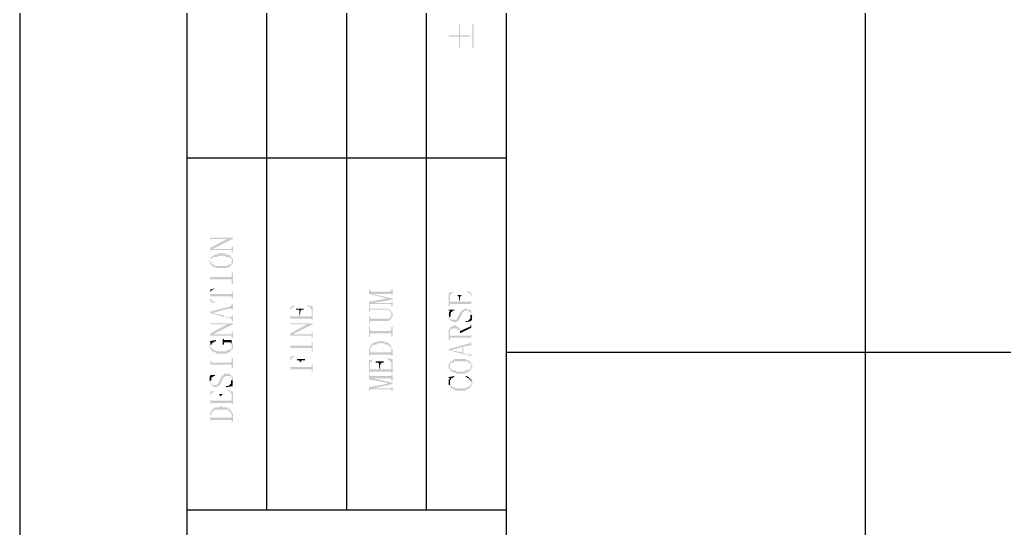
# Model space of a CAD drawing. Header units: millimetres. Extents: x 7018 to 13530, y 4187 to 5692.
# Drawn here: x 8411.44 to 8450.96, y 5168.21 to 5188.64 of the extents above; entities that cross this region are included whole.
import ezdxf

# ---------------------------------------------------------------- set-up
doc = ezdxf.new("R2010")
doc.units = ezdxf.units.MM

msp = doc.modelspace()

# ---------------------------------------------------------------- hatches: boundary and pattern name
at = {"transparency": 33554559}
for points in [[(8428.661, 5188.004), (8428.661, 5187.959), (8429.067, 5187.959), (8429.067, 5187.508), (8429.113, 5187.508), (8429.113, 5187.959), (8429.519, 5187.959), (8429.519, 5188.004), (8429.113, 5188.004), (8429.113, 5188.456), (8429.067, 5188.456), (8429.067, 5188.004)], [(8429.654, 5187.508), (8429.654, 5188.456), (8429.609, 5188.456), (8429.609, 5187.508)], [(8419.093, 5179.971), (8419.093, 5179.745), (8419.093, 5179.79), (8419.093, 5179.79), (8419.138, 5179.835), (8419.996, 5179.835), (8419.996, 5179.881), (8419.093, 5179.881)], [(8419.093, 5179.474), (8419.093, 5179.294), (8419.093, 5179.339), (8419.093, 5179.339), (8419.138, 5179.384), (8419.138, 5179.384), (8419.184, 5179.429), (8419.996, 5179.835), (8419.77, 5179.835)], [(8419.093, 5179.068), (8419.093, 5178.933), (8419.093, 5178.978), (8419.093, 5179.023), (8419.138, 5179.023), (8419.138, 5179.068), (8419.184, 5179.068), (8419.229, 5179.113), (8419.364, 5179.113), (8419.409, 5179.158), (8419.68, 5179.158), (8419.725, 5179.113), (8419.86, 5179.113), (8419.86, 5179.068), (8419.906, 5179.068), (8419.951, 5179.023), (8419.951, 5178.978), (8419.951, 5178.933), (8419.951, 5179.068), (8419.951, 5179.113), (8419.906, 5179.113), (8419.906, 5179.158), (8419.86, 5179.158), (8419.815, 5179.204), (8419.725, 5179.204), (8419.68, 5179.249), (8419.409, 5179.249), (8419.364, 5179.204), (8419.229, 5179.204), (8419.229, 5179.158), (8419.184, 5179.158), (8419.138, 5179.113), (8419.138, 5179.113)], [(8419.138, 5179.384), (8419.951, 5179.384), (8419.951, 5179.339), (8419.951, 5179.294), (8419.996, 5179.294), (8419.996, 5179.519), (8419.951, 5179.519), (8419.951, 5179.429), (8419.184, 5179.429)], [(8419.048, 5178.933), (8419.048, 5178.933), (8419.093, 5178.888), (8419.093, 5178.843), (8419.093, 5178.797), (8419.138, 5178.797), (8419.138, 5178.752), (8419.184, 5178.752), (8419.184, 5178.707), (8419.274, 5178.707), (8419.319, 5178.662), (8419.77, 5178.662), (8419.77, 5178.707), (8419.86, 5178.707), (8419.86, 5178.752), (8419.906, 5178.752), (8419.951, 5178.797), (8419.951, 5178.843), (8419.996, 5178.843), (8419.996, 5178.888), (8419.996, 5178.933), (8419.996, 5178.978), (8419.996, 5179.023), (8419.996, 5179.023), (8419.951, 5179.068), (8419.951, 5178.933), (8419.951, 5178.888), (8419.951, 5178.843), (8419.906, 5178.843), (8419.906, 5178.797), (8419.815, 5178.797), (8419.77, 5178.752), (8419.274, 5178.752), (8419.229, 5178.797), (8419.184, 5178.797), (8419.138, 5178.843), (8419.138, 5178.888), (8419.093, 5178.888), (8419.093, 5178.933), (8419.093, 5179.068), (8419.093, 5179.023), (8419.093, 5178.978), (8419.048, 5178.978)], [(8419.093, 5178.481), (8419.093, 5178.03), (8419.093, 5178.166), (8419.093, 5178.166), (8419.138, 5178.211), (8419.951, 5178.211), (8419.951, 5178.03), (8419.996, 5178.03), (8419.996, 5178.481), (8419.951, 5178.481), (8419.951, 5178.346), (8419.951, 5178.301), (8419.093, 5178.301)], [(8419.093, 5177.804), (8419.093, 5177.669), (8419.093, 5177.714), (8419.138, 5177.759), (8419.138, 5177.759), (8419.184, 5177.804), (8419.229, 5177.804), (8419.274, 5177.85), (8419.274, 5177.85)], [(8419.093, 5177.804), (8419.093, 5177.308), (8419.274, 5177.263), (8419.274, 5177.308), (8419.229, 5177.308), (8419.184, 5177.353), (8419.138, 5177.353), (8419.138, 5177.398), (8419.138, 5177.398), (8419.093, 5177.443), (8419.093, 5177.669)], [(8419.093, 5177.669), (8419.093, 5177.489), (8419.093, 5177.534), (8419.951, 5177.534), (8419.951, 5177.489), (8419.951, 5177.443), (8419.996, 5177.443), (8419.996, 5177.714), (8419.951, 5177.714), (8419.951, 5177.669), (8419.951, 5177.624), (8419.093, 5177.624)], [(8425.457, 5177.804), (8425.457, 5177.624), (8426.179, 5177.443), (8426.179, 5177.443), (8426.405, 5177.398), (8426.405, 5177.443), (8425.592, 5177.624), (8425.592, 5177.624), (8425.547, 5177.714), (8425.547, 5177.714), (8425.502, 5177.759), (8425.502, 5177.804), (8425.502, 5177.804)], [(8425.547, 5177.714), (8425.592, 5177.624), (8426.36, 5177.624), (8426.36, 5177.579), (8426.405, 5177.579), (8426.405, 5177.804), (8426.36, 5177.804), (8426.36, 5177.759), (8426.314, 5177.759), (8426.314, 5177.714)], [(8428.661, 5177.669), (8428.661, 5177.127), (8428.706, 5177.127), (8428.706, 5177.534), (8428.706, 5177.579), (8428.706, 5177.579), (8428.752, 5177.624), (8428.752, 5177.624), (8428.797, 5177.669), (8428.842, 5177.669), (8428.842, 5177.714), (8428.842, 5177.714)], [(8429.383, 5177.714), (8429.429, 5177.714), (8429.429, 5177.669), (8429.474, 5177.669), (8429.519, 5177.624), (8429.519, 5177.579), (8429.519, 5177.579), (8429.564, 5177.534), (8429.564, 5177.127), (8429.564, 5177.669), (8429.383, 5177.759)], [(8425.457, 5177.308), (8425.457, 5177.127), (8425.502, 5177.127), (8425.502, 5177.173), (8425.502, 5177.218), (8425.547, 5177.218), (8425.637, 5177.263), (8426.405, 5177.398), (8426.179, 5177.443)], [(8425.547, 5177.218), (8426.36, 5177.218), (8426.36, 5177.173), (8426.36, 5177.127), (8426.405, 5177.127), (8426.405, 5177.308), (8426.36, 5177.308), (8426.36, 5177.263), (8425.637, 5177.263)], [(8428.706, 5177.173), (8428.706, 5177.218), (8429.564, 5177.218), (8429.564, 5177.173), (8429.564, 5177.353), (8429.564, 5177.353), (8429.519, 5177.308), (8429.113, 5177.308), (8429.113, 5177.443), (8429.067, 5177.308), (8428.706, 5177.308), (8428.706, 5177.489)], [(8428.932, 5177.579), (8429.022, 5177.579), (8429.022, 5177.534), (8429.067, 5177.534), (8429.067, 5177.308), (8429.113, 5177.443), (8429.113, 5177.489), (8429.113, 5177.534), (8429.158, 5177.534), (8429.158, 5177.579), (8429.248, 5177.579)], [(8419.048, 5176.902), (8419.093, 5176.857), (8419.184, 5176.857), (8419.635, 5176.992), (8419.635, 5176.766), (8419.635, 5176.992), (8419.86, 5177.037), (8419.951, 5177.037), (8419.951, 5176.992), (8419.996, 5176.992), (8419.996, 5177.218), (8419.951, 5177.218), (8419.951, 5177.173), (8419.951, 5177.173), (8419.906, 5177.127), (8419.906, 5177.127)], [(8419.093, 5176.857), (8419.906, 5176.631), (8419.951, 5176.631), (8419.951, 5176.586), (8419.951, 5176.541), (8419.996, 5176.541), (8419.996, 5176.766), (8419.951, 5176.766), (8419.951, 5176.721), (8419.951, 5176.721), (8419.906, 5176.676), (8419.86, 5176.676), (8419.635, 5176.721), (8419.635, 5176.992), (8419.635, 5176.766), (8419.184, 5176.857), (8419.184, 5176.857)], [(8422.298, 5177.082), (8422.298, 5176.586), (8422.298, 5176.947), (8422.298, 5176.992), (8422.343, 5177.037), (8422.343, 5177.037), (8422.388, 5177.082), (8422.433, 5177.082), (8422.433, 5177.127), (8422.478, 5177.127), (8422.478, 5177.173)], [(8422.298, 5176.586), (8422.298, 5176.631), (8423.155, 5176.631), (8423.155, 5176.586), (8423.155, 5176.766), (8423.155, 5176.721), (8422.704, 5176.721), (8422.704, 5176.902), (8422.659, 5176.721), (8422.343, 5176.721), (8422.298, 5176.766), (8422.298, 5176.947)], [(8422.523, 5177.037), (8422.523, 5176.992), (8422.659, 5176.992), (8422.659, 5176.947), (8422.659, 5176.902), (8422.659, 5176.721), (8422.704, 5176.902), (8422.704, 5176.947), (8422.749, 5176.947), (8422.749, 5176.992), (8422.839, 5176.992), (8422.839, 5177.037)], [(8422.975, 5177.127), (8423.065, 5177.127), (8423.065, 5177.082), (8423.11, 5177.082), (8423.11, 5177.037), (8423.11, 5177.037), (8423.155, 5176.992), (8423.155, 5176.586), (8423.2, 5176.586), (8423.2, 5177.127), (8422.975, 5177.173)], [(8425.457, 5177.082), (8425.457, 5176.902), (8425.502, 5176.902), (8425.502, 5176.947), (8425.502, 5176.992), (8426.224, 5176.992), (8426.269, 5176.947), (8426.314, 5176.947), (8426.314, 5176.902), (8426.314, 5176.902), (8426.36, 5176.857), (8426.36, 5176.812), (8426.36, 5176.947), (8426.314, 5176.947), (8426.314, 5176.992), (8426.269, 5176.992), (8426.224, 5177.037), (8425.502, 5177.037), (8425.502, 5177.082), (8425.502, 5177.082)], [(8425.457, 5176.721), (8425.457, 5176.45), (8425.502, 5176.45), (8425.502, 5176.496), (8425.502, 5176.541), (8426.269, 5176.541), (8426.269, 5176.586), (8426.314, 5176.586), (8426.36, 5176.631), (8426.36, 5176.676), (8426.36, 5176.676), (8426.405, 5176.721), (8426.405, 5176.766), (8426.405, 5176.812), (8426.405, 5176.857), (8426.36, 5176.902), (8426.36, 5176.766), (8426.36, 5176.721), (8426.314, 5176.721), (8426.314, 5176.676), (8426.314, 5176.676), (8426.269, 5176.631), (8425.502, 5176.631), (8425.502, 5176.721)], [(8428.661, 5176.766), (8428.661, 5176.676), (8428.661, 5176.631), (8428.706, 5176.631), (8428.706, 5176.586), (8428.706, 5176.586), (8428.752, 5176.541), (8428.797, 5176.541), (8428.797, 5176.496), (8428.977, 5176.496), (8429.022, 5176.541), (8429.022, 5176.541), (8429.067, 5176.586), (8429.067, 5176.631), (8429.113, 5176.631), (8429.113, 5176.721), (8429.158, 5176.721), (8429.158, 5176.812), (8429.203, 5176.812), (8429.203, 5176.857), (8429.203, 5176.857), (8429.248, 5176.902), (8429.248, 5176.902), (8429.293, 5176.947), (8429.474, 5176.947), (8429.474, 5176.902), (8429.519, 5176.902), (8429.519, 5176.857), (8429.564, 5176.857), (8429.564, 5176.812), (8429.564, 5176.631), (8429.564, 5176.676), (8429.564, 5176.676), (8429.609, 5176.721), (8429.609, 5176.766), (8429.609, 5176.812), (8429.609, 5176.812), (8429.564, 5176.857), (8429.564, 5176.902), (8429.564, 5176.947), (8429.519, 5176.947), (8429.519, 5176.992), (8429.429, 5176.992), (8429.383, 5177.037), (8429.293, 5177.037), (8429.248, 5176.992), (8429.203, 5176.992), (8429.203, 5176.947), (8429.158, 5176.947), (8429.158, 5176.902), (8429.113, 5176.902), (8429.113, 5176.857), (8429.113, 5176.857), (8429.067, 5176.812), (8429.067, 5176.766), (8429.067, 5176.766), (8429.022, 5176.721), (8429.022, 5176.676), (8429.022, 5176.676), (8428.977, 5176.631), (8428.977, 5176.586), (8428.752, 5176.586), (8428.752, 5176.631), (8428.706, 5176.631), (8428.706, 5176.676), (8428.706, 5176.721), (8428.706, 5176.902), (8428.661, 5176.857), (8428.661, 5176.812)], [(8428.661, 5176.992), (8428.661, 5176.947), (8428.706, 5176.947), (8428.706, 5176.812), (8428.706, 5176.857), (8428.752, 5176.857), (8428.752, 5176.902), (8428.797, 5176.902), (8428.797, 5176.947), (8428.887, 5176.947), (8428.887, 5176.992)], [(8419.093, 5176.541), (8419.093, 5176.315), (8419.093, 5176.405), (8419.996, 5176.405), (8419.996, 5176.45), (8419.093, 5176.45)], [(8422.298, 5176.541), (8422.298, 5176.315), (8422.298, 5176.36), (8422.298, 5176.405), (8423.2, 5176.405), (8423.2, 5176.45), (8422.298, 5176.45)], [(8429.338, 5176.496), (8429.338, 5176.496), (8429.609, 5176.541), (8429.564, 5176.541), (8429.564, 5176.586), (8429.564, 5176.721), (8429.564, 5176.676), (8429.519, 5176.676), (8429.519, 5176.631), (8429.519, 5176.631), (8429.474, 5176.586), (8429.474, 5176.586), (8429.429, 5176.541), (8429.338, 5176.541)], [(8419.093, 5176.044), (8419.093, 5175.864), (8419.093, 5175.954), (8419.138, 5175.954), (8419.184, 5175.999), (8419.996, 5176.405), (8419.77, 5176.405)], [(8419.138, 5175.954), (8419.951, 5175.954), (8419.951, 5175.864), (8419.996, 5175.864), (8419.996, 5176.089), (8419.951, 5176.089), (8419.951, 5176.044), (8419.951, 5175.999), (8419.184, 5175.999)], [(8422.298, 5176.044), (8422.298, 5175.864), (8422.298, 5175.909), (8422.298, 5175.954), (8422.343, 5175.954), (8422.388, 5175.999), (8423.2, 5176.405), (8422.975, 5176.405)], [(8422.343, 5175.954), (8423.155, 5175.954), (8423.155, 5175.864), (8423.2, 5175.864), (8423.2, 5176.089), (8423.155, 5176.089), (8423.155, 5176.044), (8423.155, 5175.999), (8422.388, 5175.999)], [(8425.457, 5176.315), (8425.457, 5175.909), (8425.502, 5175.909), (8425.502, 5176.044), (8426.36, 5176.044), (8426.36, 5175.909), (8426.405, 5175.909), (8426.405, 5176.315), (8426.36, 5176.315), (8426.36, 5176.18), (8426.314, 5176.18), (8426.314, 5176.135), (8425.547, 5176.135), (8425.502, 5176.18), (8425.502, 5176.315)], [(8428.661, 5176.089), (8428.661, 5175.774), (8428.706, 5175.774), (8428.706, 5176.089), (8428.706, 5176.18), (8428.752, 5176.18), (8428.752, 5176.225), (8428.887, 5176.225), (8428.887, 5176.27), (8428.887, 5176.27), (8428.932, 5176.225), (8429.022, 5176.225), (8429.022, 5176.18), (8429.067, 5176.18), (8429.067, 5176.135), (8429.067, 5176.135), (8429.113, 5176.089), (8429.113, 5175.954), (8429.113, 5176.225), (8429.067, 5176.225), (8429.067, 5176.27), (8429.067, 5176.27), (8429.022, 5176.315), (8428.977, 5176.315), (8428.932, 5176.36), (8428.842, 5176.36), (8428.797, 5176.315), (8428.752, 5176.315), (8428.706, 5176.27), (8428.706, 5176.225), (8428.706, 5176.225), (8428.661, 5176.18), (8428.661, 5176.135), (8428.661, 5176.135)], [(8428.706, 5175.819), (8428.706, 5175.864), (8429.564, 5175.864), (8429.564, 5175.774), (8429.564, 5176.044), (8429.564, 5175.999), (8429.564, 5175.999), (8429.519, 5175.954), (8429.113, 5175.954), (8429.113, 5176.18), (8429.113, 5176.225), (8429.113, 5175.954), (8428.706, 5175.954), (8428.706, 5176.044)], [(8429.113, 5176.135), (8429.113, 5176.044), (8429.564, 5176.27), (8429.564, 5176.405), (8429.564, 5176.36), (8429.519, 5176.36), (8429.519, 5176.315), (8429.519, 5176.315)], [(8419.048, 5175.728), (8419.093, 5175.728), (8419.093, 5175.683), (8419.093, 5175.548), (8419.093, 5175.593), (8419.138, 5175.593), (8419.138, 5175.638), (8419.184, 5175.638), (8419.184, 5175.683), (8419.229, 5175.683), (8419.274, 5175.728), (8419.319, 5175.728), (8419.319, 5175.774)], [(8419.59, 5175.819), (8419.59, 5175.593), (8419.635, 5175.593), (8419.635, 5175.638), (8419.635, 5175.683), (8419.906, 5175.683), (8419.906, 5175.638), (8419.951, 5175.728), (8419.951, 5175.774), (8419.635, 5175.774), (8419.635, 5175.819), (8419.635, 5175.819)], [(8419.906, 5175.638), (8419.951, 5175.638), (8419.951, 5175.548), (8419.951, 5175.683), (8419.951, 5175.728)], [(8422.298, 5175.728), (8422.298, 5175.277), (8422.298, 5175.412), (8422.298, 5175.458), (8423.155, 5175.458), (8423.155, 5175.277), (8423.2, 5175.277), (8423.2, 5175.728), (8423.155, 5175.728), (8423.155, 5175.593), (8423.155, 5175.548), (8422.298, 5175.548), (8422.298, 5175.593)], [(8425.457, 5175.367), (8425.457, 5175.142), (8425.502, 5175.142), (8425.502, 5175.367), (8425.502, 5175.412), (8425.502, 5175.458), (8425.547, 5175.458), (8425.547, 5175.503), (8425.547, 5175.503), (8425.592, 5175.548), (8425.637, 5175.548), (8425.637, 5175.593), (8425.773, 5175.593), (8425.773, 5175.638), (8426.089, 5175.638), (8426.089, 5175.593), (8426.224, 5175.593), (8426.224, 5175.548), (8426.269, 5175.548), (8426.314, 5175.503), (8426.314, 5175.458), (8426.314, 5175.458), (8426.36, 5175.412), (8426.36, 5175.142), (8426.405, 5175.142), (8426.405, 5175.367), (8426.405, 5175.412), (8426.36, 5175.412), (8426.36, 5175.503), (8426.36, 5175.548), (8426.314, 5175.548), (8426.314, 5175.593), (8426.269, 5175.593), (8426.269, 5175.638), (8426.224, 5175.638), (8426.224, 5175.683), (8426.089, 5175.683), (8426.089, 5175.728), (8425.773, 5175.728), (8425.773, 5175.683), (8425.637, 5175.683), (8425.637, 5175.638), (8425.592, 5175.638), (8425.547, 5175.593), (8425.547, 5175.548), (8425.502, 5175.548), (8425.502, 5175.503), (8425.502, 5175.458), (8425.502, 5175.458), (8425.457, 5175.412), (8425.457, 5175.412)], [(8428.661, 5175.412), (8428.661, 5175.367), (8428.752, 5175.367), (8429.203, 5175.503), (8429.203, 5175.277), (8429.248, 5175.503), (8429.474, 5175.548), (8429.564, 5175.548), (8429.564, 5175.503), (8429.564, 5175.728), (8429.564, 5175.683), (8429.519, 5175.683), (8429.519, 5175.638), (8429.474, 5175.638)], [(8419.048, 5175.548), (8419.048, 5175.503), (8419.048, 5175.503), (8419.093, 5175.458), (8419.093, 5175.412), (8419.093, 5175.412), (8419.138, 5175.367), (8419.138, 5175.322), (8419.229, 5175.322), (8419.229, 5175.277), (8419.319, 5175.277), (8419.319, 5175.232), (8419.77, 5175.232), (8419.77, 5175.277), (8419.86, 5175.277), (8419.906, 5175.322), (8419.906, 5175.367), (8419.951, 5175.367), (8419.951, 5175.412), (8419.996, 5175.412), (8419.996, 5175.458), (8419.996, 5175.548), (8419.996, 5175.593), (8419.996, 5175.638), (8419.951, 5175.638), (8419.951, 5175.503), (8419.951, 5175.458), (8419.951, 5175.458), (8419.906, 5175.412), (8419.906, 5175.412), (8419.86, 5175.367), (8419.77, 5175.367), (8419.725, 5175.322), (8419.319, 5175.322), (8419.274, 5175.367), (8419.229, 5175.367), (8419.184, 5175.412), (8419.138, 5175.412), (8419.138, 5175.458), (8419.138, 5175.458), (8419.093, 5175.503), (8419.093, 5175.638), (8419.093, 5175.593), (8419.093, 5175.593)], [(8425.502, 5175.142), (8425.502, 5175.187), (8426.36, 5175.187), (8426.36, 5175.142), (8426.36, 5175.322), (8426.36, 5175.277), (8425.547, 5175.277), (8425.502, 5175.322), (8425.502, 5175.367)], [(8428.661, 5175.367), (8429.474, 5175.142), (8429.519, 5175.142), (8429.564, 5175.097), (8429.564, 5175.051), (8429.564, 5175.277), (8429.564, 5175.232), (8429.519, 5175.232), (8429.519, 5175.187), (8429.429, 5175.187), (8429.248, 5175.232), (8429.248, 5175.503), (8429.203, 5175.277), (8428.752, 5175.367), (8428.752, 5175.367)], [(8419.093, 5175.051), (8419.093, 5174.645), (8419.093, 5174.781), (8419.951, 5174.781), (8419.951, 5174.645), (8419.996, 5174.645), (8419.996, 5175.051), (8419.951, 5175.051), (8419.951, 5174.916), (8419.951, 5174.916), (8419.906, 5174.871), (8419.138, 5174.871), (8419.138, 5174.916), (8419.093, 5174.916)], [(8422.298, 5175.097), (8422.298, 5174.51), (8422.298, 5174.871), (8422.298, 5174.961), (8422.343, 5174.961), (8422.343, 5175.006), (8422.343, 5175.006), (8422.388, 5175.051), (8422.388, 5175.051), (8422.433, 5175.097), (8422.478, 5175.097), (8422.478, 5175.142)], [(8422.568, 5175.006), (8422.568, 5174.961), (8422.659, 5174.961), (8422.659, 5174.916), (8422.704, 5174.916), (8422.704, 5174.69), (8422.704, 5174.871), (8422.704, 5174.871), (8422.749, 5174.916), (8422.749, 5174.961), (8422.884, 5174.961), (8422.884, 5175.006)], [(8425.457, 5174.961), (8425.457, 5174.465), (8425.502, 5174.465), (8425.502, 5174.826), (8425.502, 5174.871), (8425.547, 5174.871), (8425.547, 5174.916), (8425.592, 5174.916), (8425.592, 5174.961), (8425.592, 5174.961), (8425.637, 5175.006), (8425.683, 5175.006), (8425.637, 5175.006)], [(8425.728, 5174.916), (8425.728, 5174.871), (8425.818, 5174.871), (8425.863, 5174.826), (8425.863, 5174.781), (8425.863, 5174.6), (8425.908, 5174.781), (8425.908, 5174.826), (8425.953, 5174.826), (8425.953, 5174.871), (8426.044, 5174.871), (8426.044, 5174.916)], [(8426.179, 5175.006), (8426.224, 5175.006), (8426.269, 5174.961), (8426.269, 5174.961), (8426.314, 5174.916), (8426.314, 5174.916), (8426.36, 5174.871), (8426.36, 5174.826), (8426.36, 5174.465), (8426.405, 5174.465), (8426.405, 5175.006), (8426.179, 5175.051)], [(8428.706, 5174.826), (8428.706, 5174.735), (8428.706, 5174.781), (8428.706, 5174.826), (8428.752, 5174.826), (8428.752, 5174.871), (8428.842, 5174.871), (8428.887, 5174.916), (8429.429, 5174.916), (8429.429, 5174.871), (8429.474, 5174.871), (8429.519, 5174.826), (8429.519, 5174.826), (8429.564, 5174.781), (8429.564, 5174.735), (8429.564, 5174.871), (8429.519, 5174.871), (8429.519, 5174.916), (8429.474, 5174.916), (8429.474, 5174.961), (8429.383, 5174.961), (8429.338, 5175.006), (8428.887, 5175.006), (8428.842, 5174.961), (8428.797, 5174.961), (8428.797, 5174.916), (8428.752, 5174.916), (8428.706, 5174.871), (8428.706, 5174.871)], [(8422.298, 5174.555), (8422.298, 5174.6), (8423.155, 5174.6), (8423.155, 5174.51), (8423.2, 5174.51), (8423.2, 5174.781), (8423.155, 5174.781), (8423.155, 5174.735), (8423.155, 5174.69), (8422.704, 5174.69), (8422.704, 5174.871), (8422.704, 5174.69), (8422.298, 5174.69), (8422.298, 5174.871)], [(8425.502, 5174.465), (8425.502, 5174.51), (8426.36, 5174.51), (8426.36, 5174.465), (8426.36, 5174.645), (8426.36, 5174.6), (8425.908, 5174.6), (8425.908, 5174.781), (8425.863, 5174.6), (8425.502, 5174.6), (8425.502, 5174.645), (8425.502, 5174.826)], [(8428.661, 5174.735), (8428.661, 5174.69), (8428.661, 5174.645), (8428.661, 5174.645), (8428.706, 5174.6), (8428.706, 5174.555), (8428.752, 5174.555), (8428.752, 5174.51), (8428.797, 5174.51), (8428.842, 5174.465), (8428.932, 5174.465), (8428.977, 5174.42), (8429.293, 5174.42), (8429.293, 5174.465), (8429.383, 5174.465), (8429.429, 5174.51), (8429.474, 5174.51), (8429.519, 5174.555), (8429.519, 5174.555), (8429.564, 5174.6), (8429.564, 5174.645), (8429.564, 5174.645), (8429.609, 5174.69), (8429.609, 5174.735), (8429.609, 5174.781), (8429.564, 5174.781), (8429.564, 5174.826), (8429.564, 5174.735), (8429.564, 5174.69), (8429.564, 5174.69), (8429.519, 5174.645), (8429.519, 5174.6), (8429.474, 5174.6), (8429.429, 5174.555), (8429.293, 5174.555), (8429.293, 5174.51), (8428.977, 5174.51), (8428.932, 5174.555), (8428.797, 5174.555), (8428.797, 5174.6), (8428.752, 5174.6), (8428.706, 5174.645), (8428.706, 5174.69), (8428.706, 5174.826), (8428.661, 5174.826), (8428.661, 5174.781)], [(8419.048, 5174.149), (8419.048, 5174.104), (8419.048, 5174.104), (8419.093, 5174.058), (8419.093, 5174.013), (8419.093, 5174.013), (8419.138, 5173.968), (8419.138, 5173.968), (8419.184, 5173.923), (8419.229, 5173.923), (8419.229, 5173.878), (8419.364, 5173.878), (8419.364, 5173.923), (8419.454, 5173.923), (8419.454, 5173.968), (8419.454, 5173.968), (8419.499, 5174.013), (8419.499, 5174.058), (8419.499, 5174.058), (8419.545, 5174.104), (8419.545, 5174.149), (8419.545, 5174.149), (8419.59, 5174.194), (8419.59, 5174.239), (8419.59, 5174.239), (8419.635, 5174.284), (8419.68, 5174.284), (8419.68, 5174.329), (8419.906, 5174.329), (8419.906, 5174.284), (8419.951, 5174.284), (8419.951, 5174.239), (8419.951, 5174.013), (8419.996, 5174.058), (8419.996, 5174.149), (8419.996, 5174.239), (8419.996, 5174.284), (8419.951, 5174.284), (8419.951, 5174.329), (8419.951, 5174.329), (8419.906, 5174.374), (8419.86, 5174.374), (8419.86, 5174.42), (8419.635, 5174.42), (8419.635, 5174.374), (8419.59, 5174.374), (8419.59, 5174.329), (8419.545, 5174.329), (8419.545, 5174.284), (8419.499, 5174.284), (8419.499, 5174.194), (8419.499, 5174.194), (8419.454, 5174.149), (8419.454, 5174.104), (8419.409, 5174.104), (8419.409, 5174.058), (8419.409, 5174.013), (8419.364, 5174.013), (8419.364, 5173.968), (8419.184, 5173.968), (8419.138, 5174.013), (8419.138, 5174.013), (8419.093, 5174.058), (8419.093, 5174.284), (8419.093, 5174.239), (8419.093, 5174.194), (8419.048, 5174.194)], [(8419.048, 5174.374), (8419.093, 5174.374), (8419.093, 5174.329), (8419.093, 5174.194), (8419.093, 5174.239), (8419.138, 5174.239), (8419.138, 5174.284), (8419.184, 5174.284), (8419.229, 5174.329), (8419.274, 5174.329), (8419.274, 5174.374), (8419.274, 5174.374)], [(8425.457, 5174.374), (8425.457, 5174.194), (8426.179, 5174.058), (8426.179, 5174.013), (8426.405, 5174.013), (8426.405, 5174.058), (8425.592, 5174.239), (8425.592, 5174.239), (8425.547, 5174.329), (8425.502, 5174.329), (8425.502, 5174.374), (8425.502, 5174.374)], [(8425.547, 5174.329), (8425.592, 5174.239), (8426.36, 5174.239), (8426.36, 5174.194), (8426.36, 5174.149), (8426.405, 5174.149), (8426.405, 5174.374), (8426.36, 5174.374), (8426.36, 5174.329), (8426.314, 5174.329)], [(8428.661, 5174.284), (8428.661, 5174.239), (8428.706, 5174.239), (8428.706, 5173.968), (8428.706, 5174.104), (8428.706, 5174.149), (8428.706, 5174.149), (8428.752, 5174.194), (8428.752, 5174.239), (8428.797, 5174.239), (8428.842, 5174.284), (8428.887, 5174.284), (8428.887, 5174.329)], [(8428.661, 5174.104), (8428.661, 5174.058), (8428.661, 5174.013), (8428.661, 5173.968), (8428.706, 5173.968), (8428.706, 5174.239), (8428.706, 5174.194), (8428.661, 5174.194), (8428.661, 5174.149)], [(8428.706, 5173.968), (8428.706, 5173.923), (8428.706, 5173.923), (8428.752, 5173.878), (8428.752, 5173.833), (8428.797, 5173.833), (8428.842, 5173.788), (8428.887, 5173.788), (8428.932, 5173.743), (8429.338, 5173.743), (8429.338, 5173.788), (8429.429, 5173.788), (8429.474, 5173.833), (8429.519, 5173.833), (8429.519, 5173.878), (8429.519, 5173.878), (8429.564, 5173.923), (8429.564, 5173.968), (8429.564, 5173.968), (8429.609, 5174.013), (8429.609, 5174.058), (8429.609, 5174.104), (8429.609, 5174.104), (8429.564, 5174.149), (8429.564, 5174.194), (8429.564, 5174.058), (8429.564, 5174.013), (8429.564, 5174.013), (8429.519, 5173.968), (8429.519, 5173.923), (8429.474, 5173.923), (8429.474, 5173.878), (8429.338, 5173.878), (8429.338, 5173.833), (8428.932, 5173.833), (8428.887, 5173.878), (8428.797, 5173.878), (8428.797, 5173.923), (8428.752, 5173.923), (8428.752, 5173.968), (8428.706, 5173.968), (8428.706, 5174.013), (8428.706, 5174.058), (8428.706, 5174.058)], [(8429.338, 5174.284), (8429.383, 5174.284), (8429.429, 5174.239), (8429.474, 5174.239), (8429.474, 5174.194), (8429.519, 5174.194), (8429.519, 5174.149), (8429.519, 5174.149), (8429.564, 5174.104), (8429.564, 5174.058), (8429.564, 5174.194), (8429.519, 5174.194), (8429.519, 5174.239), (8429.474, 5174.239), (8429.474, 5174.284), (8429.429, 5174.284), (8429.383, 5174.329), (8429.338, 5174.329)], [(8419.093, 5173.697), (8419.093, 5173.201), (8419.093, 5173.562), (8419.093, 5173.562), (8419.138, 5173.607), (8419.138, 5173.652), (8419.184, 5173.652), (8419.184, 5173.697), (8419.229, 5173.697), (8419.274, 5173.743), (8419.274, 5173.743)], [(8419.725, 5173.923), (8419.725, 5173.878), (8419.996, 5173.923), (8419.996, 5173.923), (8419.951, 5173.968), (8419.951, 5174.104), (8419.951, 5174.058), (8419.951, 5174.058), (8419.906, 5174.013), (8419.906, 5174.013), (8419.86, 5173.968), (8419.86, 5173.968), (8419.815, 5173.923), (8419.77, 5173.923)], [(8419.77, 5173.743), (8419.815, 5173.743), (8419.86, 5173.697), (8419.906, 5173.697), (8419.906, 5173.652), (8419.951, 5173.652), (8419.951, 5173.562), (8419.951, 5173.201), (8419.996, 5173.201), (8419.996, 5173.697), (8419.77, 5173.788)], [(8425.457, 5173.878), (8425.457, 5173.743), (8425.502, 5173.743), (8425.502, 5173.788), (8425.547, 5173.788), (8425.637, 5173.833), (8426.405, 5174.013), (8426.179, 5174.013)], [(8425.547, 5173.788), (8426.36, 5173.788), (8426.36, 5173.743), (8426.405, 5173.743), (8426.405, 5173.878), (8426.36, 5173.878), (8426.36, 5173.833), (8425.637, 5173.833)], [(8419.093, 5173.201), (8419.093, 5173.201), (8419.138, 5173.246), (8419.951, 5173.246), (8419.951, 5173.201), (8419.951, 5173.382), (8419.951, 5173.336), (8419.499, 5173.336), (8419.499, 5173.517), (8419.499, 5173.336), (8419.138, 5173.336), (8419.093, 5173.382), (8419.093, 5173.517)], [(8419.364, 5173.607), (8419.454, 5173.607), (8419.454, 5173.562), (8419.454, 5173.562), (8419.499, 5173.517), (8419.499, 5173.336), (8419.499, 5173.517), (8419.499, 5173.517), (8419.545, 5173.562), (8419.545, 5173.562), (8419.59, 5173.607), (8419.635, 5173.607)], [(8419.093, 5172.75), (8419.093, 5172.479), (8419.093, 5172.75), (8419.093, 5172.75), (8419.138, 5172.795), (8419.138, 5172.84), (8419.138, 5172.885), (8419.184, 5172.885), (8419.184, 5172.93), (8419.229, 5172.93), (8419.274, 5172.975), (8419.815, 5172.975), (8419.815, 5172.93), (8419.86, 5172.93), (8419.86, 5172.885), (8419.906, 5172.885), (8419.906, 5172.84), (8419.906, 5172.84), (8419.951, 5172.795), (8419.951, 5172.75), (8419.951, 5172.479), (8419.996, 5172.479), (8419.996, 5172.75), (8419.996, 5172.84), (8419.951, 5172.84), (8419.951, 5172.885), (8419.951, 5172.93), (8419.906, 5172.93), (8419.906, 5172.975), (8419.86, 5172.975), (8419.86, 5173.02), (8419.815, 5173.02), (8419.77, 5173.066), (8419.59, 5173.066), (8419.545, 5173.111), (8419.499, 5173.111), (8419.454, 5173.066), (8419.274, 5173.066), (8419.229, 5173.02), (8419.184, 5173.02), (8419.184, 5172.975), (8419.138, 5172.975), (8419.138, 5172.93), (8419.138, 5172.93), (8419.093, 5172.885), (8419.093, 5172.795)], [(8419.093, 5172.524), (8419.093, 5172.524), (8419.138, 5172.569), (8419.951, 5172.569), (8419.951, 5172.524), (8419.951, 5172.705), (8419.951, 5172.659), (8419.138, 5172.659), (8419.093, 5172.705), (8419.093, 5172.705)]]:
    msp.add_hatch(color=256, dxfattribs=at).paths.add_polyline_path(points)

# ---------------------------------------------------------------- linework, layer by layer
for p, q in [((8418.145, 5242.873), (8418.145, 4956.132)), ((8445.37, 5242.873), (8445.37, 4986.912)), ((8430.963, 5175.281), (8827.401, 5175.281))]:
    msp.add_line(p, q)
for points in [[(8831.439, 4951.873), (8831.439, 5248.873), (8411.439, 5248.873), (8411.439, 4951.873)], [(8428.706, 5176.902), (8428.706, 5176.721), (8428.706, 5176.766), (8428.706, 5176.902)], [(8429.564, 5176.721), (8429.564, 5176.586), (8429.564, 5176.631), (8429.564, 5176.766)], [(8419.093, 5174.284), (8419.093, 5174.149), (8419.093, 5174.329)], [(8419.951, 5174.104), (8419.951, 5173.968), (8419.951, 5174.013), (8419.951, 5174.149), (8419.951, 5174.149)]]:
    msp.add_lwpolyline(points, close=True)
for points in [[(8421.35, 5242.873), (8421.35, 5168.959)], [(8424.554, 5242.873), (8424.554, 5168.959)], [(8427.759, 5242.873), (8427.759, 5168.959)], [(8430.963, 5242.873), (8430.963, 4956.132)], [(8418.145, 5183.085), (8430.963, 5183.085)], [(8418.145, 5168.959), (8430.963, 5168.959)]]:
    msp.add_lwpolyline(points)

doc.saveas('drawing.dxf')
